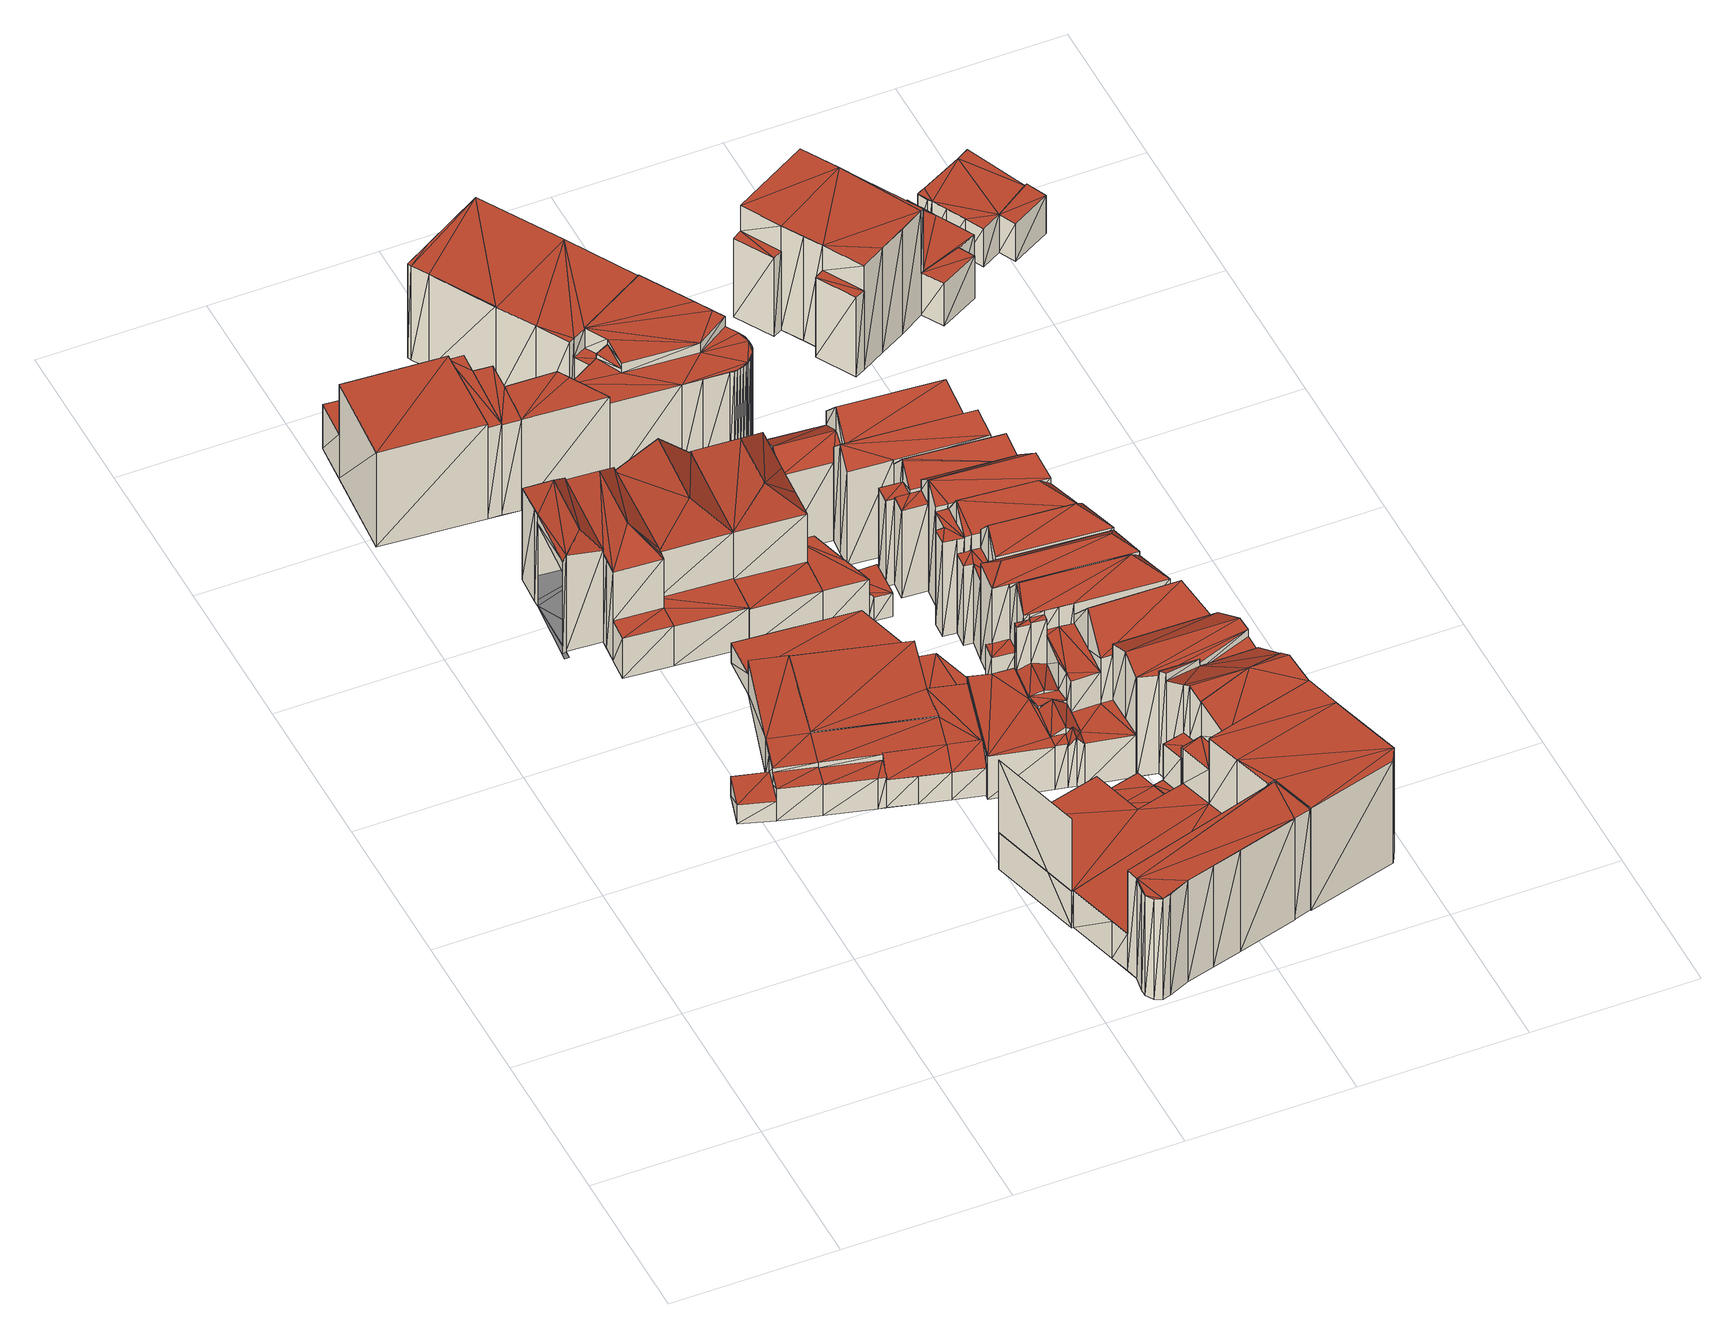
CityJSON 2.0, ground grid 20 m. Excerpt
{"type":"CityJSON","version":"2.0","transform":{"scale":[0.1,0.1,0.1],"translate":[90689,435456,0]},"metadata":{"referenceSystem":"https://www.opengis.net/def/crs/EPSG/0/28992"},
"CityObjects":{
"building1":{"type":"Building","attributes":{"TerrainHeight":2.73,"bron_tex":"UltraCAM-X 10cm juni 2008","voll_tex":"complete","bron_geo":"Lidar 15-30 punten - nov. 2008","status":"1"},"geometry":[{"type":"MultiSurface","lod":"2","boundaries":[[[0,1,2]],[[3,0,2]],[[4,5,6]],[[6,7,4]],[[8,9,10]],[[10,11,8]],[[10,12,6]],[[6,5,10]],[[11,10,5]],[[5,4,11]],[[13,14,4]],[[4,7,13]],[[12,9,2]],[[2,1,12]],[[7,6,1]],[[1,0,7]],[[15,16,0]],[[0,3,15]],[[9,8,3]],[[3,2,9]]],"semantics":{"surfaces":[{"type":"RoofSurface"},{"type":"GroundSurface"},{"type":"WallSurface"}],"values":[0,0,0,0,1,1,2,2,2,2,2,2,2,2,2,2,2,2,2,2]}}]},
"building2":{"type":"Building","attributes":{"TerrainHeight":2.78,"bron_tex":"UltraCAM-X 10cm juni 2008","voll_tex":"complete","bron_geo":"Lidar 15-30 punten - nov. 2008","status":"1"},"geometry":[{"type":"MultiSurface","lod":"2","boundaries":[[[17,18,19]],[[20,21,17]],[[17,19,22]],[[23,20,17]],[[17,22,23]],[[24,25,18]],[[18,17,21]],[[21,26,24]],[[24,18,21]],[[26,21,20]],[[27,28,29]],[[29,28,30]],[[30,31,29]],[[27,32,33]],[[33,34,35]],[[35,30,28]],[[28,27,33]],[[33,35,28]],[[35,31,30]],[[36,37,38]],[[38,39,36]],[[40,41,42]],[[43,44,45]],[[45,46,47]],[[47,48,49]],[[50,40,42]],[[42,43,45]],[[45,47,49]],[[49,50,42]],[[42,45,49]],[[51,47,38]],[[38,37,51]],[[46,52,36]],[[36,39,46]],[[47,46,39]],[[39,38,47]],[[37,36,19]],[[19,18,37]],[[53,45,20]],[[20,23,53]],[[54,53,23]],[[23,22,54]],[[52,54,22]],[[22,19,52]],[[48,51,18]],[[18,25,48]],[[49,48,25]],[[25,24,49]],[[45,55,26]],[[26,20,45]],[[55,44,27]],[[27,29,55]],[[24,26,29]],[[29,31,24]],[[56,57,34]],[[34,33,56]],[[43,42,33]],[[33,32,43]],[[44,43,32]],[[32,27,44]],[[58,50,35]],[[35,34,58]],[[50,49,31]],[[31,35,50]]],"semantics":{"surfaces":[{"type":"RoofSurface"},{"type":"GroundSurface"},{"type":"WallSurface"}],"values":[0,0,0,0,0,0,0,0,0,0,0,0,0,0,0,0,0,0,0,0,0,1,1,1,1,1,1,1,1,1,2,2,2,2,2,2,2,2,2,2,2,2,2,2,2,2,2,2,2,2,2,2,2,2,2,2,2,2,2,2,2,2,2,2]}}]},
"building3":{"type":"Building","attributes":{"TerrainHeight":3.07,"bron_tex":"UltraCAM-X 10cm juni 2008","voll_tex":"complete","bron_geo":"Lidar 15-30 punten - nov. 2008","status":"1"},"geometry":[{"type":"MultiSurface","lod":"2","boundaries":[[[59,60,61]],[[61,62,59]],[[59,62,63]],[[61,60,64]],[[64,60,59]],[[59,63,64]],[[65,66,67]],[[67,68,69]],[[69,70,65]],[[65,67,69]],[[71,46,45]],[[45,72,71]],[[52,46,66]],[[66,65,52]],[[54,52,65]],[[65,70,54]],[[53,54,70]],[[70,69,53]],[[71,73,68]],[[68,67,71]],[[46,71,67]],[[67,66,46]],[[45,53,62]],[[62,61,45]],[[69,68,63]],[[63,62,69]],[[72,45,61]],[[61,64,72]],[[73,72,64]],[[64,63,73]]],"semantics":{"surfaces":[{"type":"RoofSurface"},{"type":"GroundSurface"},{"type":"WallSurface"}],"values":[0,0,0,0,0,0,0,0,0,0,1,1,2,2,2,2,2,2,2,2,2,2,2,2,2,2,2,2,2,2]}}]},
"building4":{"type":"Building","attributes":{"TerrainHeight":3.21,"bron_tex":"UltraCAM-X 10cm juni 2008","voll_tex":"complete","bron_geo":"Lidar 15-30 punten - nov. 2008","status":"1"},"geometry":[{"type":"MultiSurface","lod":"2","boundaries":[[[74,75,16]],[[16,15,76]],[[76,74,16]],[[77,78,79]],[[79,80,81]],[[81,77,79]],[[82,83,84]],[[84,85,86]],[[86,82,84]],[[87,88,14]],[[14,13,89]],[[89,90,91]],[[91,92,93]],[[93,87,14]],[[14,89,91]],[[91,93,14]],[[11,94,95]],[[96,97,8]],[[8,11,95]],[[95,96,8]],[[81,80,84]],[[84,83,81]],[[93,92,83]],[[83,82,93]],[[96,98,82]],[[82,86,96]],[[99,100,86]],[[86,85,99]],[[101,97,85]],[[85,84,101]],[[94,11,14]],[[14,88,94]],[[95,94,88]],[[88,87,95]],[[98,95,87]],[[87,93,98]],[[89,13,16]],[[16,75,89]],[[90,89,75]],[[75,74,90]],[[79,78,74]],[[74,76,79]],[[8,102,76]],[[76,15,8]],[[91,90,78]],[[78,77,91]],[[92,91,77]],[[77,81,92]],[[102,101,80]],[[80,79,102]]],"semantics":{"surfaces":[{"type":"RoofSurface"},{"type":"GroundSurface"},{"type":"WallSurface"}],"values":[0,0,0,0,0,0,0,0,0,0,0,0,0,0,0,0,1,1,1,1,2,2,2,2,2,2,2,2,2,2,2,2,2,2,2,2,2,2,2,2,2,2,2,2,2,2,2,2,2,2]}}]},
"building5":{"type":"Building","attributes":{"TerrainHeight":2.77,"bron_tex":"UltraCAM-X 10cm juni 2008","voll_tex":"complete","bron_geo":"Lidar 15-30 punten - nov. 2008","status":"1"},"geometry":[{"type":"MultiSurface","lod":"2","boundaries":[[[103,104,105]],[[105,106,107]],[[107,103,105]],[[108,109,110]],[[110,111,112]],[[112,108,110]],[[111,110,105]],[[105,104,111]],[[112,111,104]],[[104,103,112]],[[108,112,103]],[[103,107,108]],[[113,114,107]],[[107,106,113]]],"semantics":{"surfaces":[{"type":"RoofSurface"},{"type":"GroundSurface"},{"type":"WallSurface"}],"values":[0,0,0,1,1,1,2,2,2,2,2,2,2,2]}}]},
"building6":{"type":"Building","attributes":{"TerrainHeight":3.33,"bron_tex":"UltraCAM-X 10cm juni 2008","voll_tex":"complete","bron_geo":"Lidar 15-30 punten - nov. 2008","status":"1"},"geometry":[{"type":"MultiSurface","lod":"2","boundaries":[[[115,116,63]],[[63,117,115]],[[63,118,117]],[[116,115,119]],[[119,115,117]],[[117,118,120]],[[121,119,117]],[[117,120,121]],[[122,123,124]],[[124,125,122]],[[126,71,72]],[[72,127,128]],[[128,129,126]],[[126,72,128]],[[73,71,124]],[[124,123,73]],[[126,130,122]],[[122,125,126]],[[71,126,125]],[[125,124,71]],[[72,73,63]],[[63,116,72]],[[123,122,118]],[[118,63,123]],[[127,72,116]],[[116,119,127]],[[119,131,132]],[[133,121,134]],[[129,128,121]],[[121,120,129]],[[130,129,120]],[[120,118,130]]],"semantics":{"surfaces":[{"type":"RoofSurface"},{"type":"GroundSurface"},{"type":"WallSurface"}],"values":[0,0,0,0,0,0,0,0,0,0,1,1,1,1,2,2,2,2,2,2,2,2,2,2,2,2,2,2,2,2,2,2]}}]},
"building7":{"type":"Building","attributes":{"TerrainHeight":3.43,"bron_tex":"UltraCAM-X 10cm juni 2008","voll_tex":"complete","bron_geo":"Lidar 15-30 punten - nov. 2008","status":"1"},"geometry":[{"type":"MultiSurface","lod":"2","boundaries":[[[135,136,137]],[[137,138,139]],[[139,140,141]],[[141,142,143]],[[143,144,145]],[[145,146,147]],[[147,148,149]],[[149,135,137]],[[137,139,141]],[[143,145,147]],[[147,149,137]],[[137,141,143]],[[143,147,137]],[[150,151,152]],[[153,154,155]],[[155,156,157]],[[157,158,159]],[[160,161,150]],[[150,152,153]],[[155,157,159]],[[160,150,153]],[[153,155,159]],[[159,160,153]],[[162,163,164]],[[164,165,166]],[[166,167,168]],[[168,169,170]],[[170,171,172]],[[173,174,175]],[[175,176,177]],[[177,178,179]],[[179,180,181]],[[181,182,183]],[[184,162,164]],[[166,168,170]],[[170,172,173]],[[173,175,177]],[[177,179,181]],[[185,184,164]],[[164,166,170]],[[170,173,177]],[[177,181,183]],[[183,185,164]],[[164,170,177]],[[177,183,164]],[[162,163,186]],[[186,187,162]],[[188,189,187]],[[187,186,188]],[[151,150,136]],[[136,135,151]],[[173,172,148]],[[148,147,173]],[[174,173,147]],[[147,146,174]],[[175,174,146]],[[146,145,175]],[[176,175,145]],[[145,144,176]],[[177,176,144]],[[144,143,177]],[[178,177,143]],[[143,142,178]],[[179,178,142]],[[142,141,179]],[[180,179,141]],[[141,140,180]],[[181,180,140]],[[140,139,181]],[[182,181,139]],[[139,138,182]],[[183,182,138]],[[138,137,183]],[[190,183,137]],[[137,136,190]],[[164,163,158]],[[158,157,164]],[[165,164,157]],[[157,156,165]],[[166,165,156]],[[156,155,166]],[[167,166,155]],[[155,154,167]],[[185,190,150]],[[150,161,185]],[[184,185,161]],[[161,160,184]],[[162,184,160]],[[160,159,162]]],"semantics":{"surfaces":[{"type":"RoofSurface"},{"type":"GroundSurface"},{"type":"WallSurface"}],"values":[0,0,0,0,0,0,0,0,0,0,0,0,0,0,0,0,0,0,0,0,0,0,0,1,1,1,1,1,1,1,1,1,1,1,1,1,1,1,1,1,1,1,1,1,1,2,2,2,2,2,2,2,2,2,2,2,2,2,2,2,2,2,2,2,2,2,2,2,2,2,2,2,2,2,2,2,2,2,2,2,2,2,2,2,2,2,2,2,2]}}]},
"building8":{"type":"Building","attributes":{"TerrainHeight":2.55,"bron_tex":"UltraCAM-X 10cm juni 2008","voll_tex":"complete","bron_geo":"Lidar 15-30 punten - nov. 2008","status":"1"},"geometry":[{"type":"MultiSurface","lod":"2","boundaries":[[[191,192,193]],[[193,194,191]],[[195,196,197]],[[197,198,195]],[[199,200,201]],[[201,202,203]],[[203,204,205]],[[205,206,199]],[[199,201,203]],[[203,205,199]],[[207,208,209]],[[209,210,207]],[[211,212,213]],[[213,214,211]],[[215,211,214]],[[214,216,215]],[[217,218,219]],[[219,220,217]],[[221,222,223]],[[223,224,225]],[[225,221,223]],[[226,227,228]],[[228,229,230]],[[230,231,226]],[[226,228,230]],[[232,233,234]],[[235,232,234]],[[236,237,238]],[[238,239,240]],[[240,241,242]],[[242,243,244]],[[245,236,238]],[[238,240,242]],[[242,244,245]],[[245,238,242]],[[246,247,248]],[[249,250,251]],[[251,252,253]],[[253,254,255]],[[255,249,251]],[[251,253,255]],[[256,257,250]],[[250,249,256]],[[258,259,260]],[[260,261,262]],[[262,258,260]],[[258,262,263]],[[263,264,259]],[[259,258,263]],[[195,198,265]],[[265,266,267]],[[267,195,265]],[[268,269,270]],[[270,271,272]],[[272,268,270]],[[273,274,275]],[[275,276,277]],[[277,273,275]],[[278,279,280]],[[280,197,196]],[[196,278,280]],[[281,268,272]],[[272,282,281]],[[283,284,278]],[[278,196,283]],[[285,286,287]],[[288,289,285]],[[285,287,288]],[[290,291,292]],[[292,293,290]],[[294,295,296]],[[296,297,294]],[[295,298,299]],[[299,296,295]],[[300,241,240]],[[240,301,300]],[[302,300,301]],[[301,303,302]],[[114,113,304]],[[305,306,307]],[[308,114,304]],[[304,305,307]],[[307,308,304]],[[309,310,311]],[[311,312,313]],[[313,108,109]],[[109,110,314]],[[314,315,316]],[[316,317,318]],[[318,319,320]],[[320,321,322]],[[322,323,324]],[[324,325,326]],[[326,327,309]],[[311,313,109]],[[109,314,316]],[[316,318,320]],[[320,322,324]],[[324,326,309]],[[311,109,316]],[[316,320,324]],[[324,309,311]],[[311,316,324]],[[254,253,246]],[[246,248,254]],[[328,329,248]],[[248,247,328]],[[324,325,247]],[[247,246,324]],[[330,228,251]],[[251,250,330]],[[326,331,249]],[[249,255,326]],[[332,333,255]],[[255,254,332]],[[323,324,253]],[[253,252,323]],[[334,323,252]],[[252,251,334]],[[229,330,250]],[[250,257,229]],[[262,261,257]],[[257,256,262]],[[249,256,335]],[[335,331,249]],[[336,267,277]],[[305,304,267]],[[267,266,305]],[[337,269,285]],[[198,338,269]],[[269,268,198]],[[319,339,272]],[[272,271,319]],[[340,319,271]],[[271,270,340]],[[275,341,196]],[[106,342,274]],[[274,273,106]],[[304,113,273]],[[273,277,304]],[[336,276,195]],[[196,195,276]],[[276,275,196]],[[191,343,280]],[[280,279,191]],[[344,314,279]],[[279,278,344]],[[291,290,197]],[[197,280,291]],[[265,198,268]],[[268,281,265]],[[339,320,282]],[[282,272,339]],[[110,344,278]],[[278,284,110]],[[342,105,284]],[[284,283,342]],[[283,341,274]],[[337,289,270]],[[318,340,289]],[[289,288,318]],[[345,318,288]],[[288,287,345]],[[343,194,292]],[[292,291,343]],[[287,286,290]],[[290,293,287]],[[317,345,293]],[[293,292,317]],[[302,346,200]],[[200,199,302]],[[208,207,199]],[[199,206,208]],[[294,297,206]],[[206,205,294]],[[347,309,203]],[[203,202,347]],[[231,230,201]],[[201,200,231]],[[209,348,299]],[[349,208,297]],[[207,350,302]],[[351,210,241]],[[242,241,210]],[[210,209,242]],[[352,211,353]],[[322,354,214]],[[214,213,322]],[[211,355,353]],[[354,356,216]],[[216,214,354]],[[225,224,219]],[[219,218,225]],[[205,204,217]],[[217,220,205]],[[295,294,220]],[[220,219,295]],[[244,243,223]],[[223,222,244]],[[310,357,222]],[[222,221,310]],[[298,295,224]],[[224,223,298]],[[215,216,227]],[[227,226,215]],[[356,334,228]],[[228,227,356]],[[240,239,234]],[[234,233,240]],[[233,358,240]],[[213,212,232]],[[232,235,213]],[[359,322,235]],[[235,234,359]],[[320,321,238]],[[238,237,320]],[[266,265,360]],[[360,236,266]],[[281,282,237]],[[237,360,281]],[[306,305,236]],[[236,245,306]],[[357,311,245]],[[245,244,357]],[[321,359,239]],[[239,238,321]],[[349,296,361]],[[243,242,299]],[[299,298,243]],[[296,348,361]],[[351,300,362]],[[301,358,232]],[[300,350,362]],[[226,231,346]],[[346,303,226]],[[352,301,212]],[[303,355,215]],[[363,201,260]],[[260,259,363]],[[230,229,261]],[[261,260,230]],[[335,327,263]],[[263,262,335]],[[202,363,259]],[[259,264,202]],[[327,347,264]],[[264,263,327]],[[313,108,114]],[[114,308,313]],[[312,313,308]],[[308,307,312]],[[311,312,307]],[[307,306,311]],[[315,316,193]],[[193,192,315]],[[314,315,192]],[[192,191,314]],[[316,317,194]],[[194,193,316]],[[286,285,338]],[[338,197,286]]],"semantics":{"surfaces":[{"type":"RoofSurface"},{"type":"GroundSurface"},{"type":"WallSurface"}],"values":[0,0,0,0,0,0,0,0,0,0,0,0,0,0,0,0,0,0,0,0,0,0,0,0,0,0,0,0,0,0,0,0,0,0,0,0,0,0,0,0,0,0,0,0,0,0,0,0,0,0,0,0,0,0,0,0,0,0,0,0,0,0,0,0,0,0,0,0,0,0,0,0,0,0,0,0,0,0,0,0,0,0,0,1,1,1,1,1,1,1,1,1,1,1,1,1,1,1,1,1,1,1,1,2,2,2,2,2,2,2,2,2,2,2,2,2,2,2,2,2,2,2,2,2,2,2,2,2,2,2,2,2,2,2,2,2,2,2,2,2,2,2,2,2,2,2,2,2,2,2,2,2,2,2,2,2,2,2,2,2,2,2,2,2,2,2,2,2,2,2,2,2,2,2,2,2,2,2,2,2,2,2,2,2,2,2,2,2,2,2,2,2,2,2,2,2,2,2,2,2,2,2,2,2,2,2,2,2,2,2,2,2,2,2,2,2,2,2,2,2,2,2,2,2,2,2,2,2,2,2,2,2,2,2,2,2,2,2,2,2,2,2,2,2,2,2,2,2,2,2,2,2,2,2,2,2,2,2,2,2,2]}}]},
"building9":{"type":"Building","attributes":{"TerrainHeight":3.16,"bron_tex":"UltraCAM-X 10cm juni 2008","voll_tex":"complete","bron_geo":"Lidar 15-30 punten - nov. 2008","status":"1"},"geometry":[{"type":"MultiSurface","lod":"2","boundaries":[[[364,365,366]],[[367,368,369]],[[369,370,371]],[[371,364,366]],[[367,369,371]],[[371,366,367]],[[372,373,374]],[[374,375,376]],[[376,377,378]],[[378,372,374]],[[374,376,378]],[[379,373,365]],[[365,364,379]],[[374,379,364]],[[364,371,374]],[[375,374,371]],[[371,370,375]],[[377,376,369]],[[369,368,377]],[[378,377,368]],[[368,367,378]],[[372,378,367]],[[367,366,372]],[[373,372,366]],[[366,365,373]]],"semantics":{"surfaces":[{"type":"RoofSurface"},{"type":"GroundSurface"},{"type":"WallSurface"}],"values":[0,0,0,0,0,0,1,1,1,1,1,2,2,2,2,2,2,2,2,2,2,2,2,2,2]}}]},
"building10":{"type":"Building","attributes":{"TerrainHeight":3.27,"bron_tex":"UltraCAM-X 10cm juni 2008","voll_tex":"complete","bron_geo":"Lidar 15-30 punten - nov. 2008","status":"1"},"geometry":[{"type":"MultiSurface","lod":"2","boundaries":[[[380,381,382]],[[382,125,383]],[[383,380,382]],[[384,126,129]],[[129,385,386]],[[386,384,129]],[[129,126,125]],[[125,382,129]],[[385,129,382]],[[382,381,385]],[[386,385,381]],[[381,380,386]],[[387,388,380]],[[380,383,387]],[[126,384,383]],[[383,125,126]]],"semantics":{"surfaces":[{"type":"RoofSurface"},{"type":"GroundSurface"},{"type":"WallSurface"}],"values":[0,0,0,1,1,1,2,2,2,2,2,2,2,2,2,2]}}]},
"building11":{"type":"Building","attributes":{"TerrainHeight":3.29,"bron_tex":"UltraCAM-X 10cm juni 2008","voll_tex":"complete","bron_geo":"Lidar 15-30 punten - nov. 2008","status":"1"},"geometry":[{"type":"MultiSurface","lod":"2","boundaries":[[[389,390,388]],[[387,391,389]],[[389,388,387]],[[384,386,392]],[[392,393,394]],[[394,384,392]],[[392,386,388]],[[388,390,392]],[[393,392,390]],[[390,389,393]],[[394,393,389]],[[389,391,394]],[[384,394,391]],[[391,387,384]]],"semantics":{"surfaces":[{"type":"RoofSurface"},{"type":"GroundSurface"},{"type":"WallSurface"}],"values":[0,0,0,1,1,1,2,2,2,2,2,2,2,2]}}]},
"building12":{"type":"Building","attributes":{"TerrainHeight":3.17,"bron_tex":"UltraCAM-X 10cm juni 2008","voll_tex":"complete","bron_geo":"Lidar 15-30 punten - nov. 2008","status":"1"},"geometry":[{"type":"MultiSurface","lod":"2","boundaries":[[[395,396,397]],[[397,398,395]],[[399,400,401]],[[401,402,399]],[[403,404,100]],[[100,99,405]],[[405,406,407]],[[407,408,409]],[[409,410,411]],[[411,412,413]],[[413,414,415]],[[415,416,417]],[[417,418,419]],[[419,420,421]],[[421,422,423]],[[423,424,425]],[[425,426,427]],[[403,100,405]],[[405,407,409]],[[409,411,413]],[[413,415,417]],[[417,419,421]],[[421,423,425]],[[427,403,405]],[[405,409,413]],[[413,417,421]],[[421,425,427]],[[427,405,413]],[[413,421,427]],[[428,429,430]],[[431,432,433]],[[433,434,435]],[[435,428,430]],[[430,431,433]],[[433,435,430]],[[370,436,437]],[[438,439,440]],[[440,369,370]],[[370,437,438]],[[438,440,370]],[[441,375,376]],[[376,442,443]],[[444,96,97]],[[445,446,447]],[[447,448,449]],[[449,450,451]],[[451,452,453]],[[453,454,455]],[[455,456,457]],[[457,458,459]],[[459,460,461]],[[461,462,463]],[[463,464,465]],[[465,466,441]],[[376,443,467]],[[444,97,445]],[[445,447,449]],[[449,451,453]],[[453,455,457]],[[457,459,461]],[[461,463,465]],[[465,441,376]],[[467,444,445]],[[445,449,453]],[[453,457,461]],[[461,465,376]],[[376,467,445]],[[445,453,461]],[[461,376,445]],[[467,444,398]],[[398,397,467]],[[395,398,401]],[[401,400,395]],[[404,403,402]],[[402,401,404]],[[444,96,100]],[[100,404,444]],[[465,468,426]],[[426,425,465]],[[464,465,425]],[[425,424,464]],[[463,464,424]],[[424,423,463]],[[462,463,423]],[[423,422,462]],[[461,462,422]],[[422,421,461]],[[460,461,421]],[[421,420,460]],[[459,460,420]],[[420,419,459]],[[458,459,419]],[[419,418,458]],[[457,458,418]],[[418,417,457]],[[456,457,417]],[[417,416,456]],[[455,456,416]],[[416,415,455]],[[454,455,415]],[[415,414,454]],[[453,454,414]],[[414,413,453]],[[452,453,413]],[[413,412,452]],[[451,452,412]],[[412,411,451]],[[450,451,411]],[[411,410,450]],[[449,450,410]],[[410,409,449]],[[448,449,409]],[[409,408,448]],[[447,448,408]],[[408,407,447]],[[446,447,407]],[[407,406,446]],[[445,446,406]],[[406,405,445]],[[97,445,405]],[[405,99,97]],[[436,437,430]],[[430,429,436]],[[441,469,429]],[[429,428,441]],[[466,441,428]],[[428,435,466]],[[468,466,435]],[[435,434,468]],[[427,426,434]],[[434,433,427]],[[403,427,433]],[[433,432,403]],[[399,402,432]],[[432,431,399]],[[396,395,470]],[[470,430,396]],[[400,399,431]],[[431,470,400]],[[469,375,370]],[[370,436,469]],[[397,396,437]],[[437,438,397]],[[443,467,438]],[[438,439,443]],[[442,443,439]],[[439,440,442]],[[376,442,440]],[[440,369,376]]],"semantics":{"surfaces":[{"type":"RoofSurface"},{"type":"GroundSurface"},{"type":"WallSurface"}],"values":[0,0,0,0,0,0,0,0,0,0,0,0,0,0,0,0,0,0,0,0,0,0,0,0,0,0,0,0,0,0,0,0,0,0,0,0,0,0,0,0,1,1,1,1,1,1,1,1,1,1,1,1,1,1,1,1,1,1,1,1,1,1,1,1,1,1,1,1,1,2,2,2,2,2,2,2,2,2,2,2,2,2,2,2,2,2,2,2,2,2,2,2,2,2,2,2,2,2,2,2,2,2,2,2,2,2,2,2,2,2,2,2,2,2,2,2,2,2,2,2,2,2,2,2,2,2,2,2,2,2,2,2,2,2,2,2,2,2,2,2,2,2,2,2,2,2,2,2,2]}}]},
"building13":{"type":"Building","attributes":{"TerrainHeight":3.61,"bron_tex":"UltraCAM-X 10cm juni 2008","voll_tex":"complete","bron_geo":"Lidar 15-30 punten - nov. 2008","status":"1"},"geometry":[{"type":"MultiSurface","lod":"2","boundaries":[[[471,472,473]],[[473,474,471]],[[475,476,477]],[[477,478,475]],[[479,480,481]],[[481,482,479]],[[483,479,482]],[[482,484,483]],[[485,486,329]],[[329,328,487]],[[487,488,489]],[[489,485,329]],[[329,487,489]],[[490,333,332]],[[488,491,489]],[[492,325,326]],[[326,493,494]],[[494,495,496]],[[496,497,498]],[[492,326,494]],[[494,496,498]],[[498,492,494]],[[490,332,329]],[[329,486,490]],[[485,486,499]],[[499,493,485]],[[476,500,488]],[[488,487,476]],[[325,492,487]],[[487,328,325]],[[499,326,333]],[[333,490,499]],[[500,475,491]],[[491,488,500]],[[501,498,473]],[[473,472,501]],[[502,494,471]],[[471,474,502]],[[479,483,474]],[[474,473,479]],[[492,501,477]],[[477,476,492]],[[494,503,475]],[[475,478,494]],[[472,471,478]],[[478,477,472]],[[497,496,481]],[[481,480,497]],[[498,497,480]],[[480,479,498]],[[496,504,482]],[[482,481,496]],[[495,502,483]],[[483,484,495]],[[504,495,484]],[[484,482,504]]],"semantics":{"surfaces":[{"type":"RoofSurface"},{"type":"GroundSurface"},{"type":"WallSurface"}],"values":[0,0,0,0,0,0,0,0,0,0,0,0,0,0,0,1,1,1,1,1,1,1,2,2,2,2,2,2,2,2,2,2,2,2,2,2,2,2,2,2,2,2,2,2,2,2,2,2,2,2,2,2,2,2,2,2]}}]},
"building14":{"type":"Building","attributes":{"TerrainHeight":3.39,"bron_tex":"UltraCAM-X 10cm juni 2008","voll_tex":"complete","bron_geo":"Lidar 15-30 punten - nov. 2008","status":"1"},"geometry":[{"type":"MultiSurface","lod":"2","boundaries":[[[505,506,134]],[[507,508,505]],[[505,134,507]],[[509,132,506]],[[506,505,509]],[[510,511,512]],[[512,513,510]],[[514,515,511]],[[511,510,516]],[[516,514,511]],[[127,517,518]],[[518,519,520]],[[520,128,127]],[[127,518,520]],[[133,506,521]],[[520,522,508]],[[508,507,520]],[[128,520,507]],[[507,134,128]],[[506,131,521]],[[523,127,132]],[[132,509,523]],[[511,512,508]],[[508,524,511]],[[519,525,510]],[[510,513,519]],[[522,519,513]],[[513,512,522]],[[509,505,526]],[[526,515,509]],[[505,524,511]],[[511,526,505]],[[517,523,515]],[[515,514,517]],[[518,517,514]],[[514,516,518]],[[510,516,518]],[[518,525,510]]],"semantics":{"surfaces":[{"type":"RoofSurface"},{"type":"GroundSurface"},{"type":"WallSurface"}],"values":[0,0,0,0,0,0,0,0,0,0,1,1,1,1,2,2,2,2,2,2,2,2,2,2,2,2,2,2,2,2,2,2,2,2,2,2,2,2]}}]},
"building15":{"type":"Building","attributes":{"TerrainHeight":3.09,"bron_tex":"UltraCAM-X 10cm juni 2008","voll_tex":"complete","bron_geo":"Lidar 15-30 punten - nov. 2008","status":"1"},"geometry":[{"type":"MultiSurface","lod":"2","boundaries":[[[527,528,529]],[[529,530,531]],[[531,527,529]],[[531,530,532]],[[532,533,534]],[[534,535,531]],[[531,532,534]],[[531,535,527]],[[532,530,529]],[[536,537,538]],[[538,539,540]],[[540,536,538]],[[541,542,543]],[[544,545,546]],[[542,544,546]],[[546,543,542]],[[544,542,541]],[[541,545,544]],[[547,548,549]],[[549,327,309]],[[309,310,550]],[[550,551,552]],[[547,549,309]],[[309,550,552]],[[552,547,309]],[[540,539,529]],[[529,528,540]],[[347,327,535]],[[535,534,347]],[[309,347,534]],[[534,533,309]],[[221,225,553]],[[553,532,221]],[[218,217,554]],[[554,553,218]],[[204,203,533]],[[533,554,204]],[[327,555,527]],[[527,535,327]],[[550,310,532]],[[532,529,550]],[[552,551,538]],[[538,537,552]],[[547,552,537]],[[537,536,547]],[[551,550,539]],[[539,538,551]],[[548,547,541]],[[541,543,548]],[[555,549,546]],[[546,545,555]],[[549,548,543]],[[543,546,549]],[[528,527,545]],[[545,556,528]],[[536,540,556]],[[556,541,536]]],"semantics":{"surfaces":[{"type":"RoofSurface"},{"type":"GroundSurface"},{"type":"WallSurface"}],"values":[0,0,0,0,0,0,0,0,0,0,0,0,0,0,0,0,0,0,1,1,1,1,1,1,1,2,2,2,2,2,2,2,2,2,2,2,2,2,2,2,2,2,2,2,2,2,2,2,2,2,2,2,2,2,2,2,2]}}]},
"building16":{"type":"Building","attributes":{"TerrainHeight":3.36,"bron_tex":"UltraCAM-X 10cm juni 2008","voll_tex":"complete","bron_geo":"Lidar 15-30 punten - nov. 2008","status":"1"},"geometry":[{"type":"MultiSurface","lod":"2","boundaries":[[[557,558,559]],[[560,561,562]],[[562,563,564]],[[564,565,566]],[[566,567,557]],[[557,559,560]],[[562,564,566]],[[566,557,560]],[[560,562,566]],[[169,168,568]],[[569,570,571]],[[571,572,573]],[[573,172,171]],[[171,170,169]],[[169,568,569]],[[569,571,573]],[[171,169,569]],[[569,573,171]],[[568,168,559]],[[559,558,568]],[[569,568,558]],[[558,557,569]],[[570,569,557]],[[557,567,570]],[[571,570,567]],[[567,566,571]],[[572,571,566]],[[566,565,572]],[[573,572,565]],[[565,564,573]],[[172,573,564]],[[564,563,172]],[[149,148,563]],[[563,562,149]],[[135,149,562]],[[562,561,135]],[[152,151,561]],[[561,560,152]],[[153,152,560]],[[560,559,153]]],"semantics":{"surfaces":[{"type":"RoofSurface"},{"type":"GroundSurface"},{"type":"WallSurface"}],"values":[0,0,0,0,0,0,0,0,0,1,1,1,1,1,1,1,1,1,2,2,2,2,2,2,2,2,2,2,2,2,2,2,2,2,2,2,2,2,2,2]}}]},
"building17":{"type":"Building","attributes":{"TerrainHeight":3.51,"bron_tex":"UltraCAM-X 10cm juni 2008","voll_tex":"complete","bron_geo":"Lidar 15-30 punten - nov. 2008","status":"1"},"geometry":[{"type":"MultiSurface","lod":"2","boundaries":[[[574,575,576]],[[576,577,578]],[[578,574,576]],[[579,580,581]],[[581,582,583]],[[583,579,581]],[[584,581,580]],[[168,167,494]],[[494,493,568]],[[568,168,494]],[[489,491,582]],[[582,581,489]],[[568,585,580]],[[580,579,568]],[[586,568,579]],[[579,583,586]],[[576,575,583]],[[583,582,576]],[[485,489,581]],[[581,584,485]],[[585,493,584]],[[584,580,585]],[[503,494,577]],[[577,576,503]],[[168,586,575]],[[575,574,168]],[[154,153,574]],[[574,578,154]],[[494,167,578]],[[578,577,494]]],"semantics":{"surfaces":[{"type":"RoofSurface"},{"type":"GroundSurface"},{"type":"WallSurface"}],"values":[0,0,0,0,0,0,0,1,1,1,2,2,2,2,2,2,2,2,2,2,2,2,2,2,2,2,2,2,2,2]}}]},
"building18":{"type":"Building","attributes":{"TerrainHeight":3.38,"bron_tex":"UltraCAM-X 10cm juni 2008","voll_tex":"complete","bron_geo":"Lidar 15-30 punten - nov. 2008","status":"1"},"geometry":[{"type":"MultiSurface","lod":"2","boundaries":[[[587,588,589]],[[589,590,587]],[[591,592,589]],[[589,590,593]],[[593,591,589]],[[594,519,520]],[[520,595,596]],[[596,594,520]],[[520,597,589]],[[589,588,520]],[[519,520,588]],[[588,587,519]],[[598,519,587]],[[587,590,598]],[[597,595,592]],[[592,589,597]],[[594,598,590]],[[590,593,594]],[[599,600,593]],[[593,591,599]],[[595,596,591]],[[591,592,595]]],"semantics":{"surfaces":[{"type":"RoofSurface"},{"type":"GroundSurface"},{"type":"WallSurface"}],"values":[0,0,0,0,0,1,1,1,2,2,2,2,2,2,2,2,2,2,2,2,2,2]}}]},
"building19":{"type":"Building","attributes":{"TerrainHeight":3.17,"bron_tex":"UltraCAM-X 10cm juni 2008","voll_tex":"complete","bron_geo":"Lidar 15-30 punten - nov. 2008","status":"1"},"geometry":[{"type":"MultiSurface","lod":"2","boundaries":[[[601,602,603]],[[603,604,605]],[[605,606,607]],[[601,603,605]],[[605,607,601]],[[608,609,610]],[[610,611,608]],[[611,610,612]],[[612,613,611]],[[611,613,608]],[[614,615,616]],[[616,549,548]],[[617,614,616]],[[616,548,617]],[[604,618,610]],[[610,609,604]],[[616,619,609]],[[609,608,616]],[[610,612,603]],[[603,618,610]],[[620,549,613]],[[613,612,620]],[[549,616,608]],[[608,613,549]],[[615,614,607]],[[607,606,615]],[[621,615,606]],[[606,605,621]],[[619,621,605]],[[605,604,619]],[[548,620,603]],[[603,602,548]],[[617,548,602]],[[602,601,617]],[[614,617,601]],[[601,607,614]]],"semantics":{"surfaces":[{"type":"RoofSurface"},{"type":"GroundSurface"},{"type":"WallSurface"}],"values":[0,0,0,0,0,0,0,0,0,0,1,1,1,1,2,2,2,2,2,2,2,2,2,2,2,2,2,2,2,2,2,2,2,2,2,2]}}]},
"building20":{"type":"Building","attributes":{"TerrainHeight":3.29,"bron_tex":"UltraCAM-X 10cm juni 2008","voll_tex":"complete","bron_geo":"Lidar 15-30 punten - nov. 2008","status":"1"},"geometry":[{"type":"MultiSurface","lod":"2","boundaries":[[[622,623,624]],[[624,625,626]],[[626,627,628]],[[622,624,626]],[[626,628,622]],[[629,630,631]],[[631,632,629]],[[632,633,629]],[[634,635,631]],[[631,632,633]],[[633,634,631]],[[636,637,638]],[[638,616,615]],[[615,639,640]],[[636,638,615]],[[615,640,636]],[[631,641,642]],[[638,643,630]],[[630,629,638]],[[616,638,629]],[[629,633,616]],[[631,635,626]],[[626,642,631]],[[621,616,633]],[[633,634,621]],[[644,621,634]],[[634,635,644]],[[640,639,624]],[[624,623,640]],[[636,640,623]],[[623,622,636]],[[637,636,622]],[[622,628,637]],[[643,637,628]],[[628,627,643]],[[627,641,630]],[[615,644,626]],[[626,625,615]],[[639,615,625]],[[625,624,639]]],"semantics":{"surfaces":[{"type":"RoofSurface"},{"type":"GroundSurface"},{"type":"WallSurface"}],"values":[0,0,0,0,0,0,0,0,0,0,0,1,1,1,1,1,2,2,2,2,2,2,2,2,2,2,2,2,2,2,2,2,2,2,2,2,2,2,2,2]}}]},
"building21":{"type":"Building","attributes":{"TerrainHeight":3.31,"bron_tex":"UltraCAM-X 10cm juni 2008","voll_tex":"complete","bron_geo":"Lidar 15-30 punten - nov. 2008","status":"1"},"geometry":[{"type":"MultiSurface","lod":"2","boundaries":[[[645,646,647]],[[647,648,649]],[[649,645,647]],[[650,649,648]],[[648,651,652]],[[652,650,648]],[[653,654,655]],[[655,656,657]],[[657,653,655]],[[638,658,659]],[[659,660,661]],[[661,637,638]],[[638,659,661]],[[659,660,655]],[[655,654,659]],[[662,659,654]],[[654,653,662]],[[663,662,653]],[[653,657,663]],[[660,661,656]],[[656,655,660]],[[661,664,648]],[[648,647,661]],[[657,656,647]],[[647,646,657]],[[658,663,646]],[[646,645,658]],[[649,645,658]],[[658,665,649]],[[664,637,651]],[[651,648,664]],[[638,665,649]],[[649,650,638]],[[643,638,650]],[[650,652,643]],[[637,643,652]],[[652,651,637]]],"semantics":{"surfaces":[{"type":"RoofSurface"},{"type":"GroundSurface"},{"type":"WallSurface"}],"values":[0,0,0,0,0,0,0,0,0,1,1,1,1,2,2,2,2,2,2,2,2,2,2,2,2,2,2,2,2,2,2,2,2,2,2,2,2]}}]},
"building22":{"type":"Building","attributes":{"TerrainHeight":3.55,"bron_tex":"UltraCAM-X 10cm juni 2008","voll_tex":"complete","bron_geo":"Lidar 15-30 punten - nov. 2008","status":"1"},"geometry":[{"type":"MultiSurface","lod":"2","boundaries":[[[666,667,668]],[[668,669,670]],[[670,666,668]],[[600,599,670]],[[670,669,600]],[[671,672,673]],[[673,674,675]],[[675,671,673]],[[676,596,594]],[[594,658,659]],[[659,677,678]],[[676,594,659]],[[659,678,676]],[[678,677,673]],[[673,672,678]],[[676,678,672]],[[672,671,676]],[[659,662,675]],[[675,674,659]],[[677,659,674]],[[674,673,677]],[[671,675,667]],[[667,666,671]],[[679,676,666]],[[666,670,679]],[[658,680,669]],[[669,668,658]],[[662,658,668]],[[668,667,662]],[[596,679,670]],[[670,599,596]],[[680,594,600]],[[600,669,680]]],"semantics":{"surfaces":[{"type":"RoofSurface"},{"type":"GroundSurface"},{"type":"WallSurface"}],"values":[0,0,0,0,0,0,0,0,1,1,1,1,1,2,2,2,2,2,2,2,2,2,2,2,2,2,2,2,2,2,2,2,2]}}]},
"building23":{"type":"Building","attributes":{"TerrainHeight":0.88,"bron_tex":"UltraCAM-X 10cm juni 2008","voll_tex":"complete","bron_geo":"Lidar 15-30 punten - nov. 2008","status":"1"},"geometry":[{"type":"MultiSurface","lod":"2","boundaries":[[[681,682,683]],[[684,685,686]],[[686,687,688]],[[688,689,690]],[[690,691,692]],[[692,681,683]],[[683,684,686]],[[686,688,690]],[[690,692,683]],[[683,686,690]],[[693,694,695]],[[695,696,693]],[[697,698,699]],[[699,700,697]],[[701,702,703]],[[704,705,706]],[[706,707,708]],[[709,710,711]],[[711,712,713]],[[713,714,701]],[[701,703,704]],[[706,708,709]],[[709,711,713]],[[713,701,704]],[[704,706,709]],[[709,713,704]],[[703,704,694]],[[694,693,703]],[[702,703,693]],[[693,696,702]],[[706,707,699]],[[699,698,706]],[[708,715,697]],[[697,700,708]],[[707,708,700]],[[700,699,707]],[[714,701,682]],[[682,683,714]],[[713,714,683]],[[683,684,713]],[[716,717,684]],[[684,685,716]],[[718,719,685]],[[685,686,718]],[[710,711,686]],[[686,687,710]],[[709,710,687]],[[687,688,709]],[[715,709,688]],[[688,689,715]],[[698,697,689]],[[689,690,698]],[[705,706,690]],[[690,691,705]],[[704,705,691]],[[691,692,704]],[[695,694,692]],[[692,681,695]]],"semantics":{"surfaces":[{"type":"RoofSurface"},{"type":"GroundSurface"},{"type":"WallSurface"}],"values":[0,0,0,0,0,0,0,0,0,0,0,0,0,0,1,1,1,1,1,1,1,1,1,1,1,1,2,2,2,2,2,2,2,2,2,2,2,2,2,2,2,2,2,2,2,2,2,2,2,2,2,2,2,2,2,2,2,2]}}]},
"building24":{"type":"Building","attributes":{"TerrainHeight":0.89,"bron_tex":"UltraCAM-X 10cm juni 2008","voll_tex":"complete","bron_geo":"Lidar 15-30 punten - nov. 2008","status":"1"},"geometry":[{"type":"MultiSurface","lod":"2","boundaries":[[[720,717,716]],[[716,721,722]],[[722,723,724]],[[724,725,726]],[[726,727,728]],[[728,720,716]],[[716,722,724]],[[724,726,728]],[[728,716,724]],[[729,719,718]],[[718,730,731]],[[731,729,718]],[[712,713,732]],[[733,734,735]],[[735,736,737]],[[737,738,739]],[[740,741,742]],[[742,711,712]],[[712,732,733]],[[733,735,737]],[[737,739,740]],[[740,742,712]],[[712,733,737]],[[737,740,712]],[[732,713,717]],[[717,720,732]],[[733,732,720]],[[720,728,733]],[[734,733,728]],[[728,727,734]],[[735,734,727]],[[727,726,735]],[[736,735,726]],[[726,725,736]],[[737,736,725]],[[725,724,737]],[[738,737,724]],[[724,723,738]],[[739,738,723]],[[723,722,739]],[[740,739,722]],[[722,721,740]],[[721,716,719]],[[719,729,721]],[[741,740,729]],[[729,731,741]],[[742,741,731]],[[731,730,742]],[[711,742,730]],[[730,718,711]]],"semantics":{"surfaces":[{"type":"RoofSurface"},{"type":"GroundSurface"},{"type":"WallSurface"}],"values":[0,0,0,0,0,0,0,0,0,0,0,0,1,1,1,1,1,1,1,1,1,1,1,1,2,2,2,2,2,2,2,2,2,2,2,2,2,2,2,2,2,2,2,2,2,2,2,2,2,2]}}]},
"building25":{"type":"Building","attributes":{"TerrainHeight":1.4,"bron_tex":"UltraCAM-X 10cm juni 2008","voll_tex":"complete","bron_geo":"Lidar 15-30 punten - nov. 2008","status":"1"},"geometry":[{"type":"MultiSurface","lod":"2","boundaries":[[[743,744,745]],[[745,746,747]],[[747,748,749]],[[749,750,751]],[[751,752,753]],[[753,754,755]],[[743,745,747]],[[747,749,751]],[[751,753,755]],[[755,743,747]],[[747,751,755]],[[756,752,751]],[[751,757,756]],[[758,759,760]],[[760,761,762]],[[762,763,764]],[[764,765,766]],[[766,767,768]],[[768,769,770]],[[770,771,772]],[[758,760,762]],[[762,764,766]],[[766,768,770]],[[770,772,758]],[[758,762,766]],[[766,770,758]],[[769,768,745]],[[745,744,769]],[[770,769,744]],[[744,743,770]],[[771,770,743]],[[743,755,771]],[[772,771,755]],[[755,754,772]],[[763,762,751]],[[751,750,763]],[[764,763,750]],[[750,749,764]],[[765,764,749]],[[749,748,765]],[[766,765,748]],[[748,747,766]],[[767,766,747]],[[747,746,767]],[[768,767,746]],[[746,745,768]],[[760,759,752]],[[752,756,760]],[[761,760,756]],[[756,757,761]],[[762,761,757]],[[757,751,762]]],"semantics":{"surfaces":[{"type":"RoofSurface"},{"type":"GroundSurface"},{"type":"WallSurface"}],"values":[0,0,0,0,0,0,0,0,0,0,0,0,0,1,1,1,1,1,1,1,1,1,1,1,1,1,2,2,2,2,2,2,2,2,2,2,2,2,2,2,2,2,2,2,2,2,2,2,2,2,2,2]}}]}
},
"vertices":[
[138,1091,137],[16,1100,136],[7,988,136],[132,978,137],[141,1138,64],[19,1149,64],[16,1100,64],[138,1091,64],[132,978,0],[7,988,0],[19,1149,0],[141,1138,0],[16,1100,0],[138,1091,59],[141,1138,59],[132,978,132],[138,1091,132],
[192,755,161],[161,724,128],[218,720,129],[229,870,129],[199,840,161],[219,727,129],[220,737,129],[164,755,128],[163,745,128],[174,874,129],[126,878,132],[148,846,163],[174,874,132],[141,765,163],[164,755,132],[124,842,133],[124,834,133],[117,756,133],[122,758,139],[218,720,58],[161,724,58],[159,695,58],[216,690,58],[121,748,0],[116,748,0],[124,834,0],[124,842,0],[126,878,0],[229,870,0],[216,690,0],[159,695,0],[163,745,0],[164,755,0],[122,758,0],[161,724,0],[218,720,0],[220,737,0],[219,727,0],[174,874,0],[124,834,119],[117,756,119],[117,756,0],
[263,752,172],[271,849,172],[229,870,123],[220,737,123],[304,731,124],[315,863,122],[218,720,57],[216,690,57],[300,683,57],[304,731,57],[220,737,57],[219,727,57],[300,683,0],[315,863,0],[304,731,0],
[154,1065,132],[156,1090,132],[148,977,132],[177,1063,131],[154,1065,131],[148,977,131],[170,975,131],[175,1028,131],[235,1026,132],[175,1028,132],[170,975,132],[269,967,132],[243,1012,132],[172,1135,59],[145,1137,59],[156,1090,59],[154,1065,59],[177,1063,59],[175,1028,59],[235,1026,59],[145,1137,0],[172,1135,0],[243,1012,0],[269,967,0],[235,1026,0],[269,967,123],[243,1012,123],[170,975,0],[148,977,0],
[419,657,29],[273,669,29],[269,618,29],[441,572,29],[443,572,29],[443,572,0],[441,572,0],[269,618,0],[273,669,0],[419,657,0],[441,572,26],[443,572,26],
[352,817,168],[315,863,124],[346,744,168],[387,725,123],[396,857,125],[389,760,124],[392,800,124],[387,725,54],[304,731,55],[300,683,55],[383,677,54],[383,677,0],[396,857,0],[392,800,0],[389,760,0],[387,725,0],[395,838,125],[396,857,113],[393,819,125],[392,800,113],
[644,120,146],[455,64,145],[459,49,145],[456,30,145],[456,21,145],[462,12,145],[471,8,145],[481,11,145],[506,22,146],[540,31,146],[576,41,146],[648,61,146],[648,62,146],[669,68,146],[653,123,146],[455,64,53],[644,120,53],[630,167,53],[617,210,53],[605,250,53],[545,234,53],[527,298,53],[434,273,53],[397,263,53],[429,148,53],[431,148,53],[448,88,53],[429,148,0],[397,263,0],[434,273,0],[527,298,0],[545,234,0],[605,250,0],[617,210,0],[630,167,0],[644,120,0],[653,123,0],[669,68,0],[648,62,0],[648,61,0],[576,41,0],[540,31,0],[506,22,0],[481,11,0],[471,8,0],[462,12,0],[456,21,0],[456,30,0],[459,49,0],[431,148,0],[448,88,0],[397,263,158],[429,148,158],[397,263,157],[429,148,157],[455,64,0],
[227,473,28],[187,483,28],[175,441,28],[215,428,28],[414,452,52],[281,486,52],[269,441,52],[403,407,52],[541,405,106],[540,391,106],[574,391,106],[580,471,106],[564,473,106],[547,474,106],[546,466,106],[540,423,106],[541,405,66],[540,423,66],[508,427,66],[510,409,66],[528,361,70],[520,362,61],[516,346,59],[525,344,70],[536,360,60],[533,342,60],[547,474,129],[530,476,129],[529,468,129],[546,466,129],[524,476,127],[514,477,127],[513,470,127],[529,468,127],[530,476,127],[536,360,61],[533,342,61],[588,331,61],[588,390,61],[574,391,61],[540,391,61],[520,362,63],[504,364,63],[502,349,63],[516,346,63],[463,486,62],[432,371,62],[431,365,62],[502,349,62],[504,364,62],[510,409,62],[508,427,62],[513,470,62],[514,477,62],[488,479,62],[612,326,148],[615,314,154],[659,325,148],[719,355,158],[588,358,158],[588,331,144],[589,331,144],[612,326,142],[659,325,142],[723,342,151],[709,388,142],[588,390,142],[684,426,166],[577,428,166],[574,391,126],[588,390,126],[709,388,126],[688,463,126],[580,471,119],[440,398,52],[463,486,52],[421,497,52],[403,407,55],[336,424,54],[329,398,40],[362,389,40],[396,380,40],[441,572,49],[311,607,48],[281,486,53],[414,452,53],[421,497,51],[234,497,52],[227,473,52],[222,453,52],[440,398,55],[432,371,40],[311,607,49],[269,618,49],[336,424,44],[269,441,44],[263,415,44],[320,400,44],[329,398,44],[269,441,46],[222,453,46],[215,428,46],[263,415,46],[546,466,65],[529,468,71],[524,425,71],[540,423,65],[513,470,65],[508,427,65],[525,407,72],[520,362,72],[541,405,62],[536,360,62],[421,497,28],[463,486,28],[488,479,28],[464,567,26],[443,571,26],[564,473,0],[524,476,0],[488,479,0],[464,567,0],[443,571,0],[227,473,0],[187,483,0],[175,441,0],[215,428,0],[320,400,0],[362,389,0],[432,371,0],[431,365,0],[516,346,0],[589,331,0],[612,326,0],[615,314,0],[723,342,0],[688,463,0],[615,314,143],[659,325,138],[588,358,61],[719,355,0],[659,325,132],[723,342,141],[588,331,0],[709,388,0],[414,456,52],[331,405,44],[336,424,52],[396,380,0],[329,398,0],[308,593,49],[311,607,29],[222,453,28],[234,497,0],[263,415,0],[540,391,62],[580,471,0],[510,427,66],[538,423,66],[536,406,66],[515,409,66],[526,362,68],[528,361,67],[525,344,0],[532,361,64],[533,342,0],[514,477,0],[505,364,63],[502,349,0],[440,398,62],[524,425,66],[525,407,66],[577,428,106],
[190,1257,136],[159,1239,136],[161,1234,136],[173,1214,136],[216,1140,136],[216,1139,136],[325,1204,136],[267,1302,136],[161,1234,0],[159,1239,0],[267,1302,0],[325,1204,0],[216,1139,0],[216,1140,0],[173,1214,0],[190,1257,0],
[424,710,54],[410,758,54],[389,760,54],[435,673,54],[435,673,0],[410,758,0],[424,710,0],[435,673,34],[424,710,34],
[458,663,34],[461,710,34],[437,665,34],[461,710,0],[458,663,0],[437,665,0],
[302,1045,108],[287,1070,108],[271,1061,108],[285,1036,108],[302,1044,129],[302,1045,129],[285,1036,129],[300,1004,129],[300,1004,123],[285,1036,123],[350,961,123],[374,959,123],[404,957,123],[409,956,123],[413,957,123],[417,958,123],[421,959,123],[425,961,123],[428,963,123],[432,966,123],[434,969,123],[437,973,123],[439,976,123],[441,980,123],[442,984,123],[442,988,123],[442,993,123],[442,997,123],[441,1001,123],[439,1005,123],[438,1009,123],[429,1024,123],[389,998,123],[409,1059,137],[373,1120,137],[287,1070,137],[302,1044,137],[300,1004,137],[389,998,137],[429,1024,137],[421,1038,137],[373,1120,136],[287,1070,136],[271,1061,136],[264,1057,136],[242,1095,136],[409,1059,0],[242,1095,0],[264,1057,0],[285,1036,0],[350,961,0],[374,959,0],[404,957,0],[409,956,0],[413,957,0],[417,958,0],[421,959,0],[425,961,0],[428,963,0],[432,966,0],[434,969,0],[437,973,0],[439,976,0],[441,980,0],[442,984,0],[442,988,0],[442,993,0],[442,997,0],[441,1001,0],[439,1005,0],[438,1009,0],[421,1038,0],[271,1061,0],[429,1024,0],[373,1120,0],[302,1045,137],
[604,253,35],[596,281,35],[584,278,35],[592,249,35],[631,260,87],[623,288,87],[596,281,87],[604,253,87],[584,278,34],[577,303,34],[535,292,34],[543,267,34],[592,249,34],[551,238,34],[737,290,155],[727,325,138],[623,288,156],[626,279,161],[695,278,161],[727,325,132],[631,260,152],[623,288,0],[737,290,0],[604,253,0],[551,238,0],[535,292,0],[577,303,0],[584,278,0],[727,325,0],[626,279,87],[596,281,0],[592,249,0],[631,260,0],[543,267,0],
[465,823,130],[394,828,130],[450,795,113],[463,794,113],[467,851,113],[588,812,165],[465,822,165],[463,794,135],[596,784,135],[568,843,133],[467,851,133],[582,831,145],[568,843,0],[582,831,0],[596,784,0],[450,795,0],[394,828,125],[463,794,0],[467,851,0],[465,822,130],[588,812,0],[465,823,164],
[674,510,134],[529,522,134],[527,501,159],[529,498,162],[655,488,162],[524,476,135],[564,473,135],[580,471,135],[688,463,135],[509,523,60],[502,525,60],[499,503,60],[527,501,60],[529,522,60],[509,523,140],[528,542,156],[514,563,140],[652,532,156],[674,510,140],[663,551,140],[509,523,0],[514,563,0],[663,551,0],[527,501,0],[499,503,0],[502,525,0],[530,476,135],[547,474,135],[674,510,0],[529,522,140],
[762,204,148],[750,247,148],[617,210,148],[630,167,148],[644,120,148],[653,123,148],[669,68,148],[670,67,148],[779,97,148],[788,115,148],[775,159,148],[750,247,0],[762,204,0],[775,159,0],[788,115,0],[779,97,0],[670,67,0],
[617,210,103],[642,217,103],[631,260,103],[604,253,103],[605,250,103],[750,247,147],[741,278,162],[695,278,162],[631,260,153],[642,217,131],[737,290,156],[741,278,0],[642,217,0],
[596,784,136],[450,795,136],[448,774,158],[602,762,158],[499,750,136],[447,754,136],[608,742,136],[608,742,0],[447,754,0],[499,750,0],[448,774,0],[602,762,0],[499,750,130],[608,742,130],
[518,590,115],[514,563,115],[531,562,115],[535,609,115],[525,610,115],[509,611,115],[507,591,115],[649,600,142],[535,609,142],[533,585,169],[631,577,169],[531,562,144],[663,551,144],[507,591,0],[509,611,0],[649,600,0],[518,590,0],[533,585,115],[535,609,0],[531,562,0],[525,610,0],
[504,633,136],[494,633,136],[493,613,136],[509,611,136],[517,610,136],[520,658,136],[506,659,136],[635,649,135],[520,658,135],[518,634,169],[610,626,169],[649,600,137],[525,610,137],[517,610,137],[504,633,0],[506,659,0],[635,649,0],[493,613,0],[494,633,0],[520,657,136],[518,634,136],[520,658,0],[517,610,0],
[621,696,142],[510,705,142],[508,683,161],[508,681,162],[628,672,162],[635,649,143],[506,659,143],[520,658,143],[497,706,126],[480,707,126],[478,685,126],[508,683,126],[510,705,126],[621,696,0],[480,707,0],[478,685,0],[508,683,0],[497,706,0],[510,705,0],[508,681,0],[628,672,0],
[499,727,155],[497,706,131],[621,696,131],[615,718,156],[499,728,156],[499,727,124],[472,729,124],[470,708,124],[480,707,124],[497,706,124],[499,727,0],[470,708,0],[472,729,0],[499,728,0],[615,718,0],
[509,1159,151],[603,1212,151],[628,1169,151],[642,1144,151],[682,1074,151],[679,1072,151],[649,1054,151],[618,1037,151],[589,1020,151],[562,1067,151],[550,1088,151],[535,1113,151],[524,1107,114],[535,1113,114],[509,1159,114],[498,1152,114],[589,1020,115],[562,1067,115],[551,1060,115],[577,1014,115],[603,1212,0],[498,1152,0],[524,1107,0],[535,1113,0],[550,1088,0],[562,1067,0],[551,1060,0],[577,1014,0],[618,1037,0],[649,1054,0],[679,1072,0],[682,1074,0],[642,1144,0],[628,1169,0],[589,1020,0],[682,1074,60],[642,1144,60],[679,1072,61],[682,1074,61],
[697,1173,60],[731,1091,60],[755,1103,60],[743,1125,60],[731,1147,60],[722,1164,60],[719,1169,60],[713,1181,60],[709,1179,60],[731,1091,61],[694,1047,61],[741,1072,61],[697,1173,0],[709,1179,0],[713,1181,0],[719,1169,0],[722,1164,0],[731,1147,0],[743,1125,0],[755,1103,0],[731,1091,0],[741,1072,0],[694,1047,0],
[739,1195,55],[733,1192,55],[729,1190,55],[735,1177,55],[738,1173,55],[747,1156,55],[759,1134,55],[770,1112,55],[794,1125,55],[840,1156,55],[837,1155,55],[805,1230,55],[791,1222,55],[851,1131,55],[804,1105,55],[837,1155,0],[840,1156,0],[851,1131,0],[804,1105,0],[794,1125,0],[770,1112,0],[759,1134,0],[747,1156,0],[738,1173,0],[735,1177,0],[729,1190,0],[733,1192,0],[739,1195,0],[791,1222,0],[805,1230,0]
]}
